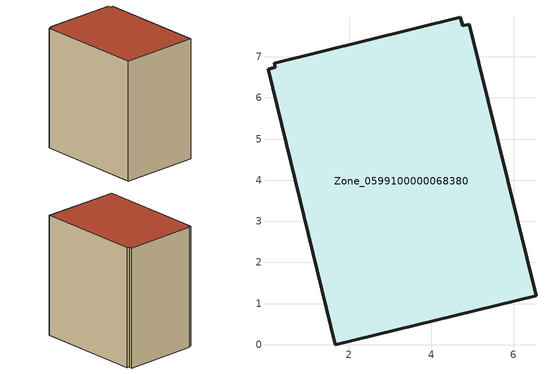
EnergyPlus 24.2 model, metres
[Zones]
Zone_0599100000068380
 floor ground (C_G): 0.18,6.84 4.71,7.96 4.76,7.75 4.92,7.79 6.54,1.19 1.66,0 0.03,6.7 0.2,6.74 z0
 wall outside (C_F): 4.71,7.96 0.18,6.84 0.2,6.74 0.03,6.7 1.66,0 6.54,1.19 4.92,7.79 4.76,7.75 4.71,7.96 z0:7.71
 roof outside (C_R): 4.76,7.75 4.71,7.96 0.18,6.84 0.2,6.74 0.03,6.7 1.66,0 6.54,1.19 4.92,7.79 z7.71
[BUILDING]
Pand.0599100000068380: North Axis=0; Terrain=City; Loads Convergence Tolerance Value=0.04; Temperature Convergence Tolerance Value=0.4; Solar Distribution=FullExterior; Maximum Number of Warmup Days=25; Minimum Number of Warmup Days=1
[Site:Location]
Rotterdam.The.Hague.AP_ZH_NLD Design_Conditions: Latitude=51.96; Longitude=4.45; Time Zone=1; Elevation=-4.5
[SITE:GROUNDTEMPERATURE:BUILDINGSURFACE]
18, 18, 18, 18, 18, 18, 18, 18, 18, 18, 18, 18
[MATERIAL] Thermal Absorptance=0.9; Solar Absorptance=0.7; Visible Absorptance=0.7
Name | Roughness | Thickness | Conductivity | Density | Specific Heat
G.TI.1946 | MediumSmooth | 0.15 | 1 | 540 | 1210
F.TI.1946 | Rough | 0.3 | 0.857143 | 1920 | 840
R.TI.1946 | MediumRough | 0.2 | 0.1 | 1500 | 1000
[CONSTRUCTION]
C_G: G.TI.1946
C_F: F.TI.1946
C_R: R.TI.1946
[ZONE]
Zone_0599100000068380: Type=1; Multiplier=1; Ceiling Height=Autocalculate; Volume=Autocalculate; Floor Area=autocalculate; Part of Total Floor Area=Yes
[ZONEINFILTRATION:DESIGNFLOWRATE]
Infil_Zone_0599100000068380: Zone or ZoneList or Space or SpaceList=Zone_0599100000068380; Schedule=AlwaysOn; Design Flow Rate Calculation Method=Flow/Area; Flow Rate per Floor Area=0.003; Constant Term Coefficient=1; Temperature Term Coefficient=0; Velocity Term Coefficient=0; Velocity Squared Term Coefficient=0
[HVACTEMPLATE:ZONE:IDEALLOADSAIRSYSTEM]
Zone_0599100000068380: Maximum Heating Supply Air Temperature=50; Minimum Cooling Supply Air Temperature=13; Maximum Heating Supply Air Humidity Ratio=0.0156; Minimum Cooling Supply Air Humidity Ratio=0.0077; Heating Limit=NoLimit; Cooling Limit=NoLimit; Dehumidification Control Type=ConstantSensibleHeatRatio; Cooling Sensible Heat Ratio=0.7; Dehumidification Setpoint=60; Humidification Control Type=None; Humidification Setpoint=30; Outdoor Air Method=None; Outdoor Air Flow Rate per Person=0.00944; Outdoor Air Flow Rate per Zone Floor Area=0; Outdoor Air Flow Rate per Zone=0; Demand Controlled Ventilation Type=None; Outdoor Air Economizer Type=NoEconomizer; Heat Recovery Type=None; Sensible Heat Recovery Effectiveness=0.7; Latent Heat Recovery Effectiveness=0.65
[ZONECONTROL:THERMOSTAT]
ThermostatControl_Zone_0599100000068380: Zone or ZoneList=Zone_0599100000068380; Control Type Schedule=DualSetpointControlType; Control 1=Thermostat_Zone_0599100000068380; Temperature Difference Between Cutout And Setpoint=0
[THERMOSTATSETPOINT:DUALSETPOINT]
Thermostat_Zone_0599100000068380: Heating Setpoint Temperature Schedule=HeatingSetpoint_Zone_0599100000068380; Cooling Setpoint Temperature Schedule=CoolingSetpoint_Zone_0599100000068380
[SCHEDULE:COMPACT]
HeatingSetpoint_Zone_0599100000068380: Through: 12/31, For: AllDays, Until: 24:00, 21
CoolingSetpoint_Zone_0599100000068380: Through: 12/31, For: AllDays, Until: 24:00, 24
DualSetpointControlType: Through: 12/31, For: AllDays, Until: 24:00, 4
AlwaysOn: Through: 12/31, For: AllDays, Until: 24:00, 1
